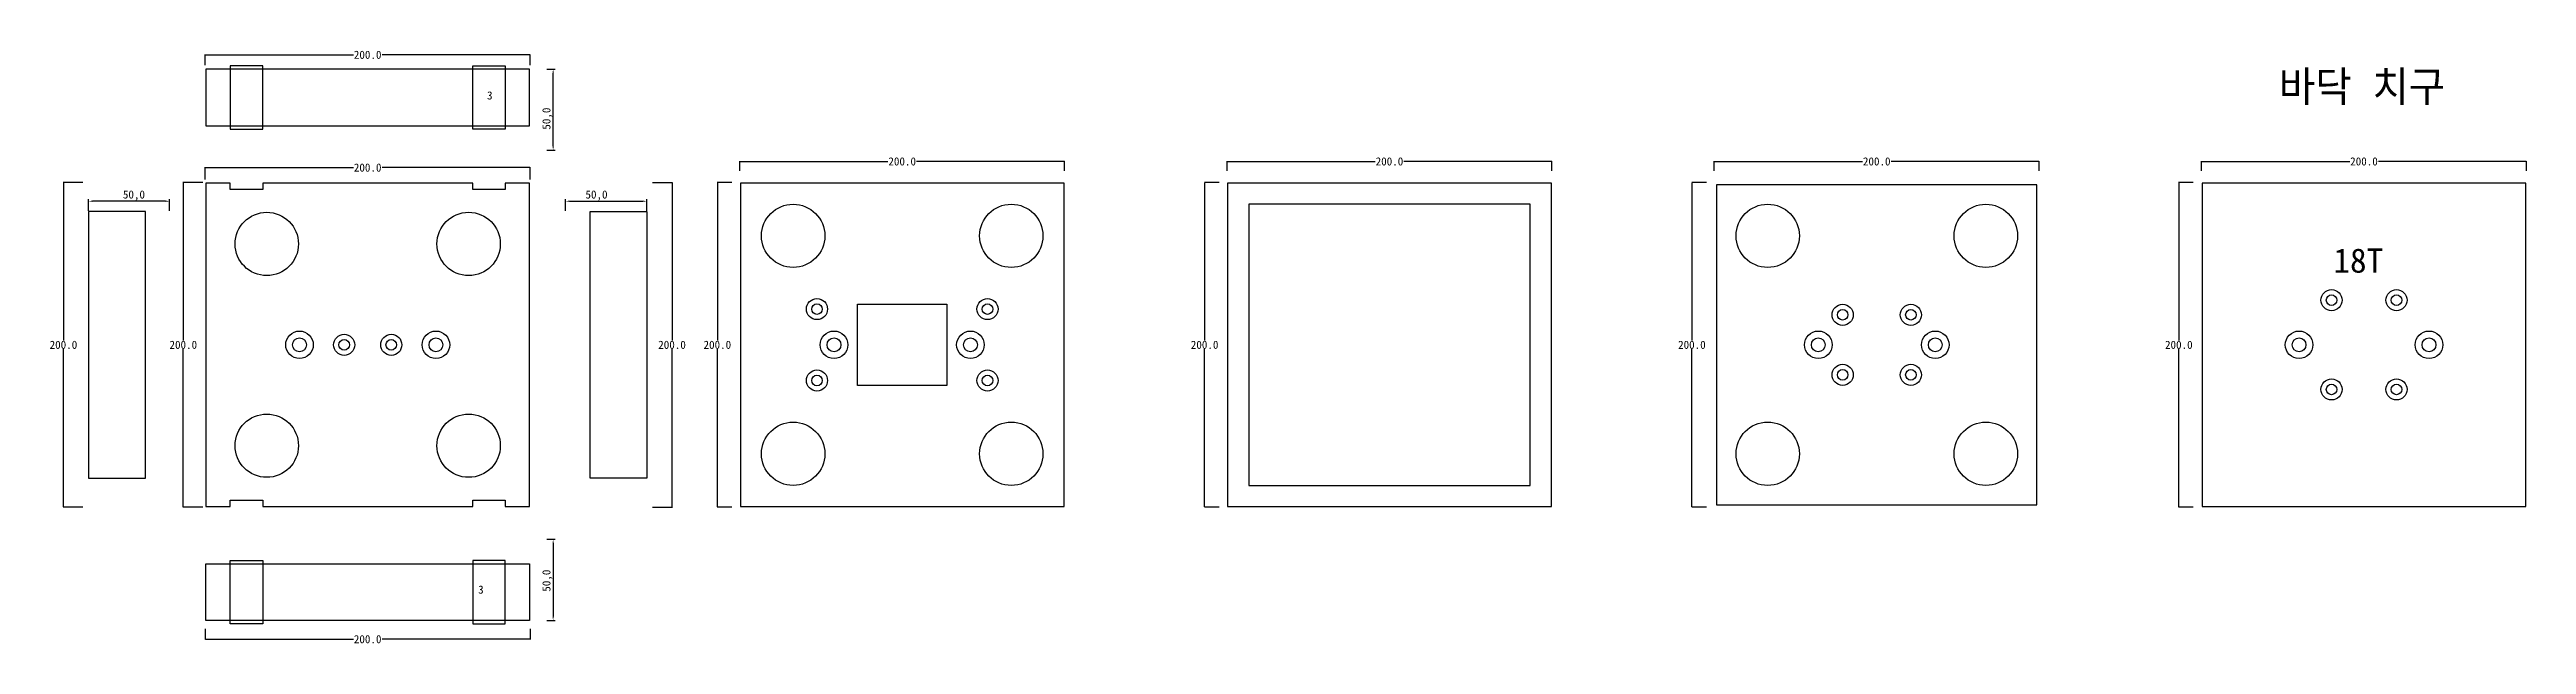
# Model space of a CAD drawing. Header units: millimetres. Extents: x 455 to 1980, y 350 to 716.
import ezdxf

# ---------------------------------------------------------------- set-up
doc = ezdxf.new("R2010")
doc.units = ezdxf.units.MM
for name, color, linetype in [('TEXT', 3, 'Continuous'), ('볼트 구멍', 7, 'Continuous'), ('치구', 7, 'Continuous'), ('치수', 7, 'Continuous')]:
    doc.layers.add(name, color=color, linetype=linetype)
doc.dimstyles.new('ISO-25', dxfattribs={"dimtxt": 2.5, "dimasz": 2.5, "dimexe": 1.25, "dimexo": 0.625, "dimtad": 1, "dimtxsty": 'Standard', "dimcen": 2.5, "dimadec": 0, "dimazin": 0, "dimtfac": 1, "dimtmove": 0, "dimatfit": 3, "dimfxl": 0, "dimarcsym": 0})
doc.dimstyles.get("Standard").update_dxf_attribs({"dimtxt": 7, "dimasz": 0.18, "dimexe": 0.18, "dimexo": 0.0625, "dimgap": 0.09, "dimtad": 0, "dimtih": 1, "dimtoh": 1, "dimdec": 1, "dimzin": 0, "dimdsep": 46, "dimtxsty": 'Standard', "dimcen": 0.09, "dimadec": 0, "dimazin": 0, "dimtfac": 1, "dimtdec": 1, "dimtofl": 0, "dimtmove": 0, "dimatfit": 3, "dimfxl": 0, "dimtolj": 1, "dimtzin": 0, "dimarcsym": 0})

# ---------------------------------------------------------------- blocks, each defined once
blk = doc.blocks.new('*D20')
at = {"layer": 'Defpoints', "color": 0}
for p in [(760.6, 704.2), (765.1, 704.2), (760.6, 654.2)]:
    blk.add_point(p, dxfattribs=at)
at = {"layer": '치수', "color": 0, "lineweight": -2}
for p, q in [((761.2, 704.2), (766.4, 704.2)), ((765.1, 656.7), (765.1, 701.7)), ((761.2, 654.2), (766.4, 654.2))]:
    blk.add_line(p, q, dxfattribs=at)
at = {"layer": '치수', "color": 0}
for points in [[(764.7, 701.7), (765.5, 701.7), (765.1, 704.2)], [(764.7, 656.7), (765.5, 656.7), (765.1, 654.2)]]:
    blk.add_solid(points, dxfattribs=at)
at = {"layer": '치수', "color": 0, "insert": (761.6, 673.7), "char_height": 5, "attachment_point": 5, "rotation": 90}
blk.add_mtext('50,0', dxfattribs=at)
blk = doc.blocks.new('*D21')
at = {"layer": 'Defpoints', "color": 0, "linetype": 'Continuous'}
for p in [(880, 641.4), (1080, 647.3), (1080, 641.4)]:
    blk.add_point(p, dxfattribs=at)
at = {"layer": '치수', "color": 0, "linetype": 'Continuous', "lineweight": -2}
for p, q in [((880, 641.5), (880, 647.5)), ((880.2, 647.3), (971.2, 647.3)), ((1079.9, 647.3), (988.9, 647.3)), ((1080, 641.5), (1080, 647.5))]:
    blk.add_line(p, q, dxfattribs=at)
at = {"layer": '치수', "color": 0, "linetype": 'Continuous'}
for points in [[(880.2, 647.3), (880.2, 647.3), (880, 647.3)], [(1079.9, 647.3), (1079.9, 647.3), (1080, 647.3)]]:
    blk.add_solid(points, dxfattribs=at)
at = {"layer": '치수', "color": 0, "linetype": 'Continuous', "insert": (980, 647.3), "char_height": 5, "attachment_point": 5}
blk.add_mtext('\\A1;200.0', dxfattribs=at)
blk = doc.blocks.new('*D22')
at = {"layer": 'Defpoints', "color": 0, "linetype": 'Continuous'}
for p in [(550.9, 359.3), (750.9, 359.3), (750.9, 352.9)]:
    blk.add_point(p, dxfattribs=at)
at = {"layer": '치수', "color": 0, "linetype": 'Continuous', "lineweight": -2}
for p, q in [((550.9, 359.3), (550.9, 352.8)), ((551.1, 352.9), (642.1, 352.9)), ((750.8, 352.9), (659.8, 352.9)), ((750.9, 359.3), (750.9, 352.8))]:
    blk.add_line(p, q, dxfattribs=at)
at = {"layer": '치수', "color": 0, "linetype": 'Continuous'}
for points in [[(551.1, 353), (551.1, 352.9), (550.9, 352.9)], [(750.8, 353), (750.8, 352.9), (750.9, 352.9)]]:
    blk.add_solid(points, dxfattribs=at)
at = {"layer": '치수', "color": 0, "linetype": 'Continuous', "insert": (650.9, 352.9), "char_height": 5, "attachment_point": 5}
blk.add_mtext('\\A1;200.0', dxfattribs=at)
blk = doc.blocks.new('*D23')
at = {"layer": 'Defpoints', "color": 0}
for p in [(760.6, 414.5), (760.6, 364.5), (765.1, 364.5)]:
    blk.add_point(p, dxfattribs=at)
at = {"layer": '치수', "color": 0, "lineweight": -2}
for p, q in [((761.2, 414.5), (766.4, 414.5)), ((765.1, 412), (765.1, 367)), ((761.2, 364.5), (766.4, 364.5))]:
    blk.add_line(p, q, dxfattribs=at)
at = {"layer": '치수', "color": 0}
for points in [[(764.7, 412), (765.5, 412), (765.1, 414.5)], [(764.7, 367), (765.5, 367), (765.1, 364.5)]]:
    blk.add_solid(points, dxfattribs=at)
at = {"layer": '치수', "color": 0, "insert": (761.6, 389), "char_height": 5, "attachment_point": 5, "rotation": 90}
blk.add_mtext('50,0', dxfattribs=at)
blk = doc.blocks.new('*D24')
at = {"layer": 'Defpoints', "color": 0, "linetype": 'Continuous'}
for p in [(750.9, 643.5), (550.9, 636.1), (750.9, 636.1)]:
    blk.add_point(p, dxfattribs=at)
at = {"layer": '치수', "color": 0, "linetype": 'Continuous', "lineweight": -2}
for p, q in [((550.9, 636.2), (550.9, 643.7)), ((551.1, 643.5), (642.1, 643.5)), ((750.8, 643.5), (659.8, 643.5)), ((750.9, 636.2), (750.9, 643.7))]:
    blk.add_line(p, q, dxfattribs=at)
at = {"layer": '치수', "color": 0, "linetype": 'Continuous'}
for points in [[(551.1, 643.6), (551.1, 643.5), (550.9, 643.5)], [(750.8, 643.6), (750.8, 643.5), (750.9, 643.5)]]:
    blk.add_solid(points, dxfattribs=at)
at = {"layer": '치수', "color": 0, "linetype": 'Continuous', "insert": (650.9, 643.5), "char_height": 5, "attachment_point": 5}
blk.add_mtext('\\A1;200.0', dxfattribs=at)
blk = doc.blocks.new('*D25')
at = {"layer": 'Defpoints', "color": 0, "linetype": 'Continuous'}
for p in [(549.5, 634.3), (537.4, 434.3), (549.5, 434.3)]:
    blk.add_point(p, dxfattribs=at)
at = {"layer": '치수', "color": 0, "linetype": 'Continuous', "lineweight": -2}
for p, q in [((549.4, 634.3), (537.2, 634.3)), ((537.4, 634.1), (537.4, 536.9)), ((537.4, 434.5), (537.4, 531.7)), ((549.4, 434.3), (537.2, 434.3))]:
    blk.add_line(p, q, dxfattribs=at)
at = {"layer": '치수', "color": 0, "linetype": 'Continuous'}
for points in [[(537.4, 634.1), (537.4, 634.1), (537.4, 634.3)], [(537.4, 434.5), (537.4, 434.5), (537.4, 434.3)]]:
    blk.add_solid(points, dxfattribs=at)
at = {"layer": '치수', "color": 0, "linetype": 'Continuous', "insert": (537.4, 534.3), "char_height": 5, "attachment_point": 5}
blk.add_mtext('\\A1;200.0', dxfattribs=at)
blk = doc.blocks.new('*D26')
at = {"layer": 'Defpoints', "color": 0, "linetype": 'Continuous'}
for p in [(475.6, 634.3), (463.6, 434.3), (475.6, 434.3)]:
    blk.add_point(p, dxfattribs=at)
at = {"layer": '치수', "color": 0, "linetype": 'Continuous', "lineweight": -2}
for p, q in [((475.6, 634.3), (463.4, 634.3)), ((463.6, 634.1), (463.6, 536.9)), ((463.6, 434.5), (463.6, 531.7)), ((475.6, 434.3), (463.4, 434.3))]:
    blk.add_line(p, q, dxfattribs=at)
at = {"layer": '치수', "color": 0, "linetype": 'Continuous'}
for points in [[(463.5, 634.1), (463.6, 634.1), (463.6, 634.3)], [(463.5, 434.5), (463.6, 434.5), (463.6, 434.3)]]:
    blk.add_solid(points, dxfattribs=at)
at = {"layer": '치수', "color": 0, "linetype": 'Continuous', "insert": (463.6, 534.3), "char_height": 5, "attachment_point": 5}
blk.add_mtext('\\A1;200.0', dxfattribs=at)
blk = doc.blocks.new('*D27')
at = {"layer": 'Defpoints', "color": 0}
for p in [(479, 622.8), (479, 616.2), (529, 616.2)]:
    blk.add_point(p, dxfattribs=at)
at = {"layer": '치수', "color": 0, "lineweight": -2}
for p, q in [((479, 616.8), (479, 624)), ((526.5, 622.8), (481.5, 622.8)), ((529, 616.8), (529, 624))]:
    blk.add_line(p, q, dxfattribs=at)
at = {"layer": '치수', "color": 0}
for points in [[(481.5, 623.2), (481.5, 622.4), (479, 622.8)], [(526.5, 623.2), (526.5, 622.4), (529, 622.8)]]:
    blk.add_solid(points, dxfattribs=at)
at = {"layer": '치수', "color": 0, "insert": (507, 626.3), "char_height": 5, "attachment_point": 5}
blk.add_mtext('50,0', dxfattribs=at)
blk = doc.blocks.new('*D28')
at = {"layer": 'Defpoints', "color": 0, "linetype": 'Continuous'}
for p in [(875.1, 634.3), (866.2, 434.3), (875.1, 434.3)]:
    blk.add_point(p, dxfattribs=at)
at = {"layer": '치수', "color": 0, "linetype": 'Continuous', "lineweight": -2}
for p, q in [((875.1, 634.3), (866.1, 634.3)), ((866.2, 634.1), (866.2, 536.9)), ((866.2, 434.5), (866.2, 531.7)), ((875.1, 434.3), (866.1, 434.3))]:
    blk.add_line(p, q, dxfattribs=at)
at = {"layer": '치수', "color": 0, "linetype": 'Continuous'}
for points in [[(866.2, 634.1), (866.3, 634.1), (866.2, 634.3)], [(866.2, 434.5), (866.3, 434.5), (866.2, 434.3)]]:
    blk.add_solid(points, dxfattribs=at)
at = {"layer": '치수', "color": 0, "linetype": 'Continuous', "insert": (866.2, 534.3), "char_height": 5, "attachment_point": 5}
blk.add_mtext('\\A1;200.0', dxfattribs=at)
blk = doc.blocks.new('*D29')
at = {"layer": 'Defpoints', "color": 0, "linetype": 'Continuous'}
for p in [(826.2, 634.3), (826.2, 434.3), (838.3, 434.3)]:
    blk.add_point(p, dxfattribs=at)
at = {"layer": '치수', "color": 0, "linetype": 'Continuous', "lineweight": -2}
for p, q in [((826.3, 634.3), (838.5, 634.3)), ((838.3, 634.1), (838.3, 536.9)), ((838.3, 434.5), (838.3, 531.7)), ((826.3, 434.3), (838.5, 434.3))]:
    blk.add_line(p, q, dxfattribs=at)
at = {"layer": '치수', "color": 0, "linetype": 'Continuous'}
for points in [[(838.3, 634.1), (838.3, 634.1), (838.3, 634.3)], [(838.3, 434.5), (838.3, 434.5), (838.3, 434.3)]]:
    blk.add_solid(points, dxfattribs=at)
at = {"layer": '치수', "color": 0, "linetype": 'Continuous', "insert": (838.3, 534.3), "char_height": 5, "attachment_point": 5}
blk.add_mtext('\\A1;200.0', dxfattribs=at)
blk = doc.blocks.new('*D30')
at = {"layer": 'Defpoints', "color": 0}
for p in [(772.8, 616.2), (822.8, 622.8), (822.8, 616.2)]:
    blk.add_point(p, dxfattribs=at)
at = {"layer": '치수', "color": 0, "lineweight": -2}
for p, q in [((772.8, 616.8), (772.8, 624)), ((775.3, 622.8), (820.3, 622.8)), ((822.8, 616.8), (822.8, 624))]:
    blk.add_line(p, q, dxfattribs=at)
at = {"layer": '치수', "color": 0}
for points in [[(775.3, 623.2), (775.3, 622.4), (772.8, 622.8)], [(820.3, 623.2), (820.3, 622.4), (822.8, 622.8)]]:
    blk.add_solid(points, dxfattribs=at)
at = {"layer": '치수', "color": 0, "insert": (791.8, 626.3), "char_height": 5, "attachment_point": 5}
blk.add_mtext('50,0', dxfattribs=at)
blk = doc.blocks.new('*D31')
at = {"layer": 'Defpoints', "color": 0, "linetype": 'Continuous'}
for p in [(1175.1, 634.3), (1166.2, 434.3), (1175.1, 434.3)]:
    blk.add_point(p, dxfattribs=at)
at = {"layer": '치수', "color": 0, "linetype": 'Continuous', "lineweight": -2}
for p, q in [((1175.1, 634.3), (1166.1, 634.3)), ((1166.2, 634.1), (1166.2, 536.9)), ((1166.2, 434.5), (1166.2, 531.7)), ((1175.1, 434.3), (1166.1, 434.3))]:
    blk.add_line(p, q, dxfattribs=at)
at = {"layer": '치수', "color": 0, "linetype": 'Continuous'}
for points in [[(1166.2, 634.1), (1166.3, 634.1), (1166.2, 634.3)], [(1166.2, 434.5), (1166.3, 434.5), (1166.2, 434.3)]]:
    blk.add_solid(points, dxfattribs=at)
at = {"layer": '치수', "color": 0, "linetype": 'Continuous', "insert": (1166.2, 534.3), "char_height": 5, "attachment_point": 5}
blk.add_mtext('\\A1;200.0', dxfattribs=at)
blk = doc.blocks.new('*D32')
at = {"layer": 'Defpoints', "color": 0, "linetype": 'Continuous'}
for p in [(1180, 641.4), (1380, 647.3), (1380, 641.4)]:
    blk.add_point(p, dxfattribs=at)
at = {"layer": '치수', "color": 0, "linetype": 'Continuous', "lineweight": -2}
for p, q in [((1180, 641.5), (1180, 647.5)), ((1180.2, 647.3), (1271.2, 647.3)), ((1379.9, 647.3), (1288.9, 647.3)), ((1380, 641.5), (1380, 647.5))]:
    blk.add_line(p, q, dxfattribs=at)
at = {"layer": '치수', "color": 0, "linetype": 'Continuous'}
for points in [[(1180.2, 647.3), (1180.2, 647.3), (1180, 647.3)], [(1379.9, 647.3), (1379.9, 647.3), (1380, 647.3)]]:
    blk.add_solid(points, dxfattribs=at)
at = {"layer": '치수', "color": 0, "linetype": 'Continuous', "insert": (1280, 647.3), "char_height": 5, "attachment_point": 5}
blk.add_mtext('\\A1;200.0', dxfattribs=at)
blk = doc.blocks.new('*D33')
at = {"layer": 'Defpoints', "color": 0, "linetype": 'Continuous'}
for p in [(1475.1, 634.3), (1466.2, 434.3), (1475.1, 434.3)]:
    blk.add_point(p, dxfattribs=at)
at = {"layer": '치수', "color": 0, "linetype": 'Continuous', "lineweight": -2}
for p, q in [((1475.1, 634.3), (1466.1, 634.3)), ((1466.2, 634.1), (1466.2, 536.9)), ((1466.2, 434.5), (1466.2, 531.7)), ((1475.1, 434.3), (1466.1, 434.3))]:
    blk.add_line(p, q, dxfattribs=at)
at = {"layer": '치수', "color": 0, "linetype": 'Continuous'}
for points in [[(1466.2, 634.1), (1466.3, 634.1), (1466.2, 634.3)], [(1466.2, 434.5), (1466.3, 434.5), (1466.2, 434.3)]]:
    blk.add_solid(points, dxfattribs=at)
at = {"layer": '치수', "color": 0, "linetype": 'Continuous', "insert": (1466.2, 534.3), "char_height": 5, "attachment_point": 5}
blk.add_mtext('\\A1;200.0', dxfattribs=at)
blk = doc.blocks.new('*D34')
at = {"layer": 'Defpoints', "color": 0, "linetype": 'Continuous'}
for p in [(1774.9, 634.3), (1766, 434.3), (1774.9, 434.3)]:
    blk.add_point(p, dxfattribs=at)
at = {"layer": '치수', "color": 0, "linetype": 'Continuous', "lineweight": -2}
for p, q in [((1774.8, 634.3), (1765.8, 634.3)), ((1766, 634.1), (1766, 536.9)), ((1766, 434.5), (1766, 531.7)), ((1774.8, 434.3), (1765.8, 434.3))]:
    blk.add_line(p, q, dxfattribs=at)
at = {"layer": '치수', "color": 0, "linetype": 'Continuous'}
for points in [[(1766, 634.1), (1766, 634.1), (1766, 634.3)], [(1766, 434.5), (1766, 434.5), (1766, 434.3)]]:
    blk.add_solid(points, dxfattribs=at)
at = {"layer": '치수', "color": 0, "linetype": 'Continuous', "insert": (1766, 534.3), "char_height": 5, "attachment_point": 5}
blk.add_mtext('\\A1;200.0', dxfattribs=at)
blk = doc.blocks.new('*D35')
at = {"layer": 'Defpoints', "color": 0, "linetype": 'Continuous'}
for p in [(1480, 641.4), (1680, 647.3), (1680, 641.4)]:
    blk.add_point(p, dxfattribs=at)
at = {"layer": '치수', "color": 0, "linetype": 'Continuous', "lineweight": -2}
for p, q in [((1480, 641.5), (1480, 647.5)), ((1480.2, 647.3), (1571.2, 647.3)), ((1679.9, 647.3), (1588.9, 647.3)), ((1680, 641.5), (1680, 647.5))]:
    blk.add_line(p, q, dxfattribs=at)
at = {"layer": '치수', "color": 0, "linetype": 'Continuous'}
for points in [[(1480.2, 647.3), (1480.2, 647.3), (1480, 647.3)], [(1679.9, 647.3), (1679.9, 647.3), (1680, 647.3)]]:
    blk.add_solid(points, dxfattribs=at)
at = {"layer": '치수', "color": 0, "linetype": 'Continuous', "insert": (1580, 647.3), "char_height": 5, "attachment_point": 5}
blk.add_mtext('\\A1;200.0', dxfattribs=at)
blk = doc.blocks.new('*D36')
at = {"layer": 'Defpoints', "color": 0, "linetype": 'Continuous'}
for p in [(1780, 641.4), (1980, 647.3), (1980, 641.4)]:
    blk.add_point(p, dxfattribs=at)
at = {"layer": '치수', "color": 0, "linetype": 'Continuous', "lineweight": -2}
for p, q in [((1780, 641.5), (1780, 647.5)), ((1780.2, 647.3), (1871.2, 647.3)), ((1979.9, 647.3), (1888.9, 647.3)), ((1980, 641.5), (1980, 647.5))]:
    blk.add_line(p, q, dxfattribs=at)
at = {"layer": '치수', "color": 0, "linetype": 'Continuous'}
for points in [[(1780.2, 647.3), (1780.2, 647.3), (1780, 647.3)], [(1979.9, 647.3), (1979.9, 647.3), (1980, 647.3)]]:
    blk.add_solid(points, dxfattribs=at)
at = {"layer": '치수', "color": 0, "linetype": 'Continuous', "insert": (1880, 647.3), "char_height": 5, "attachment_point": 5}
blk.add_mtext('\\A1;200.0', dxfattribs=at)
blk = doc.blocks.new('*D37')
at = {"layer": 'Defpoints', "color": 0, "linetype": 'Continuous'}
for p in [(550.9, 706.6), (750.9, 713), (750.9, 706.6)]:
    blk.add_point(p, dxfattribs=at)
at = {"layer": '치수', "color": 0, "linetype": 'Continuous', "lineweight": -2}
for p, q in [((550.9, 706.7), (550.9, 713.2)), ((551.1, 713), (642.1, 713)), ((750.8, 713), (659.8, 713)), ((750.9, 706.7), (750.9, 713.2))]:
    blk.add_line(p, q, dxfattribs=at)
at = {"layer": '치수', "color": 0, "linetype": 'Continuous'}
for points in [[(551.1, 713), (551.1, 713), (550.9, 713)], [(750.8, 713), (750.8, 713), (750.9, 713)]]:
    blk.add_solid(points, dxfattribs=at)
at = {"layer": '치수', "color": 0, "linetype": 'Continuous', "insert": (650.9, 713), "char_height": 5, "attachment_point": 5}
blk.add_mtext('\\A1;200.0', dxfattribs=at)

msp = doc.modelspace()

# ---------------------------------------------------------------- linework, layer by layer
at = {"layer": '볼트 구멍', "color": 3}
msp.add_lwpolyline([(952.53, 559.32), (1007.53, 559.32), (1007.53, 509.32), (952.53, 509.32)], close=True, dxfattribs=at)
at = {"layer": '볼트 구멍', "color": 6}
for centre, radius in [((1860.03, 561.82), 6.5), ((1900.03, 561.82), 6.5), ((927.53, 556.32), 6.5), ((1032.53, 556.32), 6.5), ((1559.03, 552.82), 6.5), ((1601.03, 552.82), 6.5), ((938.03, 534.32), 8.5), ((1022.03, 534.32), 8.5), ((1544.03, 534.32), 8.5), ((1616.03, 534.32), 8.5), ((1840.03, 534.32), 8.5), ((1920.03, 534.32), 8.5), ((927.53, 512.32), 6.5), ((1032.53, 512.32), 6.5), ((1559.03, 515.82), 6.5), ((1601.03, 515.82), 6.5), ((1860.03, 506.82), 6.5), ((1900.03, 506.82), 6.5)]:
    msp.add_circle(centre, radius, dxfattribs=at)
at = {"layer": '볼트 구멍', "color": 3}
for centre, radius in [((1860.03, 561.82), 3.25), ((1900.03, 561.82), 3.25), ((927.53, 556.32), 3.25), ((1032.53, 556.32), 3.25), ((1559.03, 552.82), 3.25), ((1601.03, 552.82), 3.25), ((608.93, 534.32), 4.25), ((636.43, 534.32), 3.25), ((665.43, 534.32), 3.25), ((692.93, 534.32), 4.25), ((938.03, 534.32), 4.25), ((1022.03, 534.32), 4.25), ((1544.03, 534.32), 4.25), ((1616.03, 534.32), 4.25), ((1840.03, 534.32), 4.25), ((1920.03, 534.32), 4.25), ((1559.03, 515.82), 3.25), ((1601.03, 515.82), 3.25), ((927.53, 512.32), 3.25), ((1032.53, 512.32), 3.25), ((1860.03, 506.82), 3.25), ((1900.03, 506.82), 3.25)]:
    msp.add_circle(centre, radius, dxfattribs=at)
at = {"layer": '볼트 구멍', "color": 2}
for centre, radius in [((608.93, 534.32), 8.5), ((636.43, 534.32), 6.5), ((665.43, 534.32), 6.5), ((692.93, 534.32), 8.5)]:
    msp.add_circle(centre, radius, dxfattribs=at)
at = {"layer": '치구'}
for points in [[(551.28, 669.19), (750.58, 669.19), (750.58, 704.19), (551.28, 704.19)], [(551.28, 434.67), (566.28, 434.67), (566.28, 438.67), (586.28, 438.67), (586.28, 434.67), (715.58, 434.67), (715.58, 438.67), (735.58, 438.67), (735.58, 434.67), (750.58, 434.67), (750.58, 633.97), (735.58, 633.97), (735.58, 629.97), (715.58, 629.97), (715.58, 633.97), (586.28, 633.97), (586.28, 629.97), (566.28, 629.97), (566.28, 633.97), (551.28, 633.97)], [(880.38, 633.97), (880.38, 434.67), (1079.68, 434.67), (1079.68, 633.97)], [(1180.38, 633.97), (1180.38, 434.67), (1379.68, 434.67), (1379.68, 633.97)], [(1481.38, 632.97), (1481.38, 435.67), (1678.68, 435.67), (1678.68, 632.97)], [(1780.38, 633.97), (1780.38, 434.67), (1979.68, 434.67), (1979.68, 633.97)], [(514.03, 616.57), (479.03, 616.57), (479.03, 452.07), (514.03, 452.07)], [(787.83, 616.57), (822.83, 616.57), (822.83, 452.07), (787.83, 452.07)], [(1193.38, 620.97), (1193.38, 447.67), (1366.68, 447.67), (1366.68, 620.97)], [(551.28, 399.45), (750.58, 399.45), (750.58, 364.45), (551.28, 364.45)]]:
    msp.add_lwpolyline(points, close=True, dxfattribs=at)
at = {"layer": '치구', "color": 1}
for points in [[(566.28, 667.19), (586.28, 667.19), (586.28, 706.19), (566.28, 706.19)], [(735.58, 667.19), (715.58, 667.19), (715.58, 706.19), (735.58, 706.19)], [(566.28, 401.45), (586.28, 401.45), (586.28, 362.45), (566.28, 362.45)], [(735.58, 401.45), (715.58, 401.45), (715.58, 362.45), (735.58, 362.45)]]:
    msp.add_lwpolyline(points, close=True, dxfattribs=at)
at = {"layer": '치구'}
for centre in [(588.78, 596.47), (713.08, 596.47), (912.88, 601.47), (1047.18, 601.47), (1512.88, 601.47), (1647.18, 601.47), (588.78, 472.17), (713.08, 472.17), (912.88, 467.17), (1047.18, 467.17), (1512.88, 467.17), (1647.18, 467.17)]:
    msp.add_circle(centre, 19.5, dxfattribs=at)

# ---------------------------------------------------------------- texts
at = {"layer": 'TEXT', "linetype": 'Continuous'}
msp.add_text('바닥 치구', height=18.75, dxfattribs=at).set_placement((1827.56, 684.18))
at = {"layer": 'TEXT', "color": 1}
for s, height, p in [('3', 5, (724.4, 685.49)), ('18T', 15, (1861.19, 578.76)), ('3', 5, (718.92, 380.98))]:
    msp.add_text(s, height=height, dxfattribs=at).set_placement(p)

# ---------------------------------------------------------------- dimensions: what is measured, and where the dimension line sits
at = {"layer": '치수', "color": 4, "linetype": 'Continuous'}
for base, p1, p2, picture, middle in [((750.93, 713.01), (550.93, 706.61), (750.93, 706.61), '*D37', (650.93, 713.01)), ((750.93, 352.94), (550.93, 359.34), (750.93, 359.34), '*D22', (650.93, 352.94))]:
    dim = msp.add_linear_dim(base=base, p1=p1, p2=p2, dimstyle='Standard', override={"dimtxt": 5}, dxfattribs=at)
    dim.commit()
    dim.dimension.update_dxf_attribs({"geometry": picture, "text_midpoint": middle, "dimtype": 160})
at = {"layer": '치수', "color": 4}
for base, p1, p2, angle, picture, middle in [((765.1, 704.19), (760.61, 654.19), (760.61, 704.19), 90, '*D20', (765.1, 673.69)), ((479.03, 622.8), (529.03, 616.17), (479.03, 616.17), 180, '*D27', (507.03, 622.8)), ((765.1, 364.45), (760.61, 414.45), (760.61, 364.45), 270, '*D23', (765.1, 388.95))]:
    dim = msp.add_linear_dim(base=base, p1=p1, p2=p2, angle=angle, dimstyle='ISO-25', override={"dimtxt": 5, "dimdec": 1, "dimzin": 0, "dimtdec": 1}, dxfattribs=at)
    dim.commit()
    dim.dimension.update_dxf_attribs({"geometry": picture, "text_midpoint": middle, "dimtype": 160})
at = {"layer": '치수', "color": 4, "linetype": 'Continuous'}
for base, p1, p2, picture, middle in [((750.93, 643.54), (550.93, 636.14), (750.93, 636.14), '*D24', (650.93, 643.54)), ((1080.03, 647.31), (880.03, 641.43), (1080.03, 641.43), '*D21', (980.03, 647.31)), ((1380.03, 647.31), (1180.03, 641.43), (1380.03, 641.43), '*D32', (1280.03, 647.31)), ((1680.03, 647.31), (1480.03, 641.43), (1680.03, 641.43), '*D35', (1580.03, 647.31)), ((1980.03, 647.31), (1780.03, 641.43), (1980.03, 641.43), '*D36', (1880.03, 647.31))]:
    dim = msp.add_linear_dim(base=base, p1=p1, p2=p2, dimstyle='Standard', override={"dimtxt": 5}, dxfattribs=at)
    dim.commit()
    dim.dimension.update_dxf_attribs({"geometry": picture, "text_midpoint": middle})
for base, p1, p2, picture, middle in [((463.57, 434.32), (475.63, 634.32), (475.63, 434.32), '*D26', (463.57, 534.32)), ((537.4, 434.32), (549.47, 634.32), (549.47, 434.32), '*D25', (537.4, 534.32)), ((838.3, 434.32), (826.23, 634.32), (826.23, 434.32), '*D29', (838.3, 534.32)), ((866.23, 434.32), (875.14, 634.32), (875.14, 434.32), '*D28', (866.23, 534.32)), ((1166.23, 434.32), (1175.14, 634.32), (1175.14, 434.32), '*D31', (1166.23, 534.32)), ((1466.23, 434.32), (1475.14, 634.32), (1475.14, 434.32), '*D33', (1466.23, 534.32)), ((1765.98, 434.32), (1774.89, 634.32), (1774.89, 434.32), '*D34', (1765.98, 534.32))]:
    dim = msp.add_linear_dim(base=base, p1=p1, p2=p2, angle=90, dimstyle='Standard', override={"dimtxt": 5}, dxfattribs=at)
    dim.commit()
    dim.dimension.update_dxf_attribs({"geometry": picture, "text_midpoint": middle})
at = {"layer": '치수', "color": 4}
dim = msp.add_linear_dim(base=(822.83, 622.8), p1=(772.83, 616.17), p2=(822.83, 616.17), dimstyle='ISO-25', override={"dimtxt": 5, "dimdec": 1, "dimzin": 0, "dimtdec": 1}, dxfattribs=at)
dim.commit()
dim.dimension.update_dxf_attribs({"geometry": '*D30', "text_midpoint": (791.83, 622.8), "dimtype": 160})

doc.saveas('drawing.dxf')
